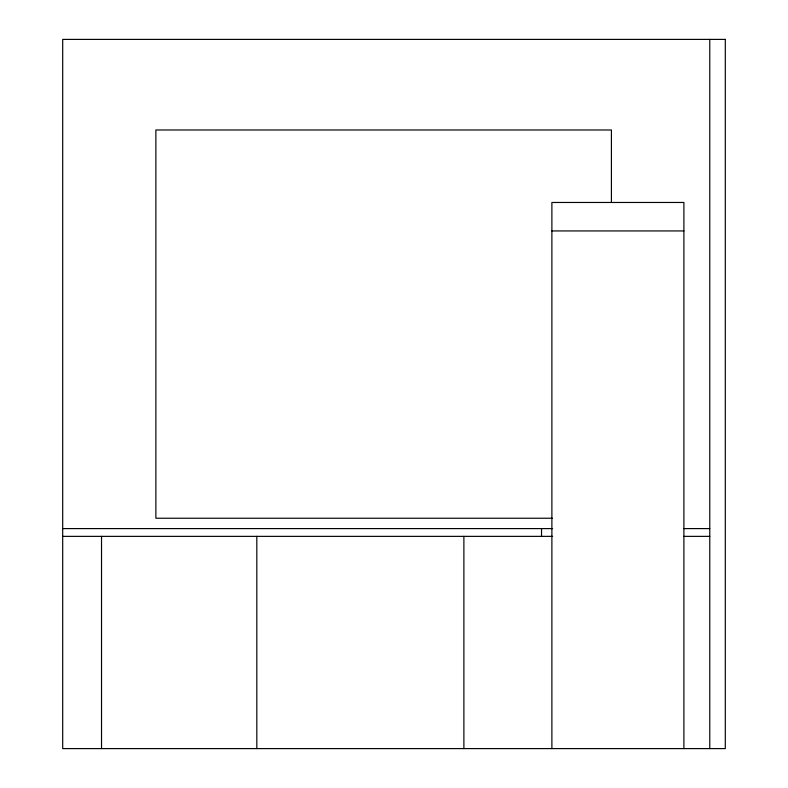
<?xml version="1.0" encoding="UTF-8"?>
<svg xmlns="http://www.w3.org/2000/svg" width="788" height="788" viewBox="0 0 788 788"><rect width="100%" height="100%" fill="white"/><g stroke="black" fill="none" stroke-linecap="round" stroke-linejoin="round"><path stroke-width="1.18" d="M551.886 230.933L683.895 230.933M552.319 518.238L155.876 518.238L155.876 129.99L611.419 129.99L611.419 202.477M62.695 528.59L552.585 528.59M683.945 528.59L709.771 528.59M62.695 536.362L552.585 536.362M683.945 536.362L709.771 536.362M709.771 39.4L709.771 748.6M683.895 748.6L683.895 202.467L551.886 202.467L551.886 748.6M541.533 528.59L541.533 536.362M463.886 536.362L463.886 748.6M256.819 536.362L256.819 748.6M101.524 536.362L101.524 748.6M725.305 39.4L62.695 39.4L62.695 748.6L725.305 748.6L725.305 39.4"/></g></svg>
